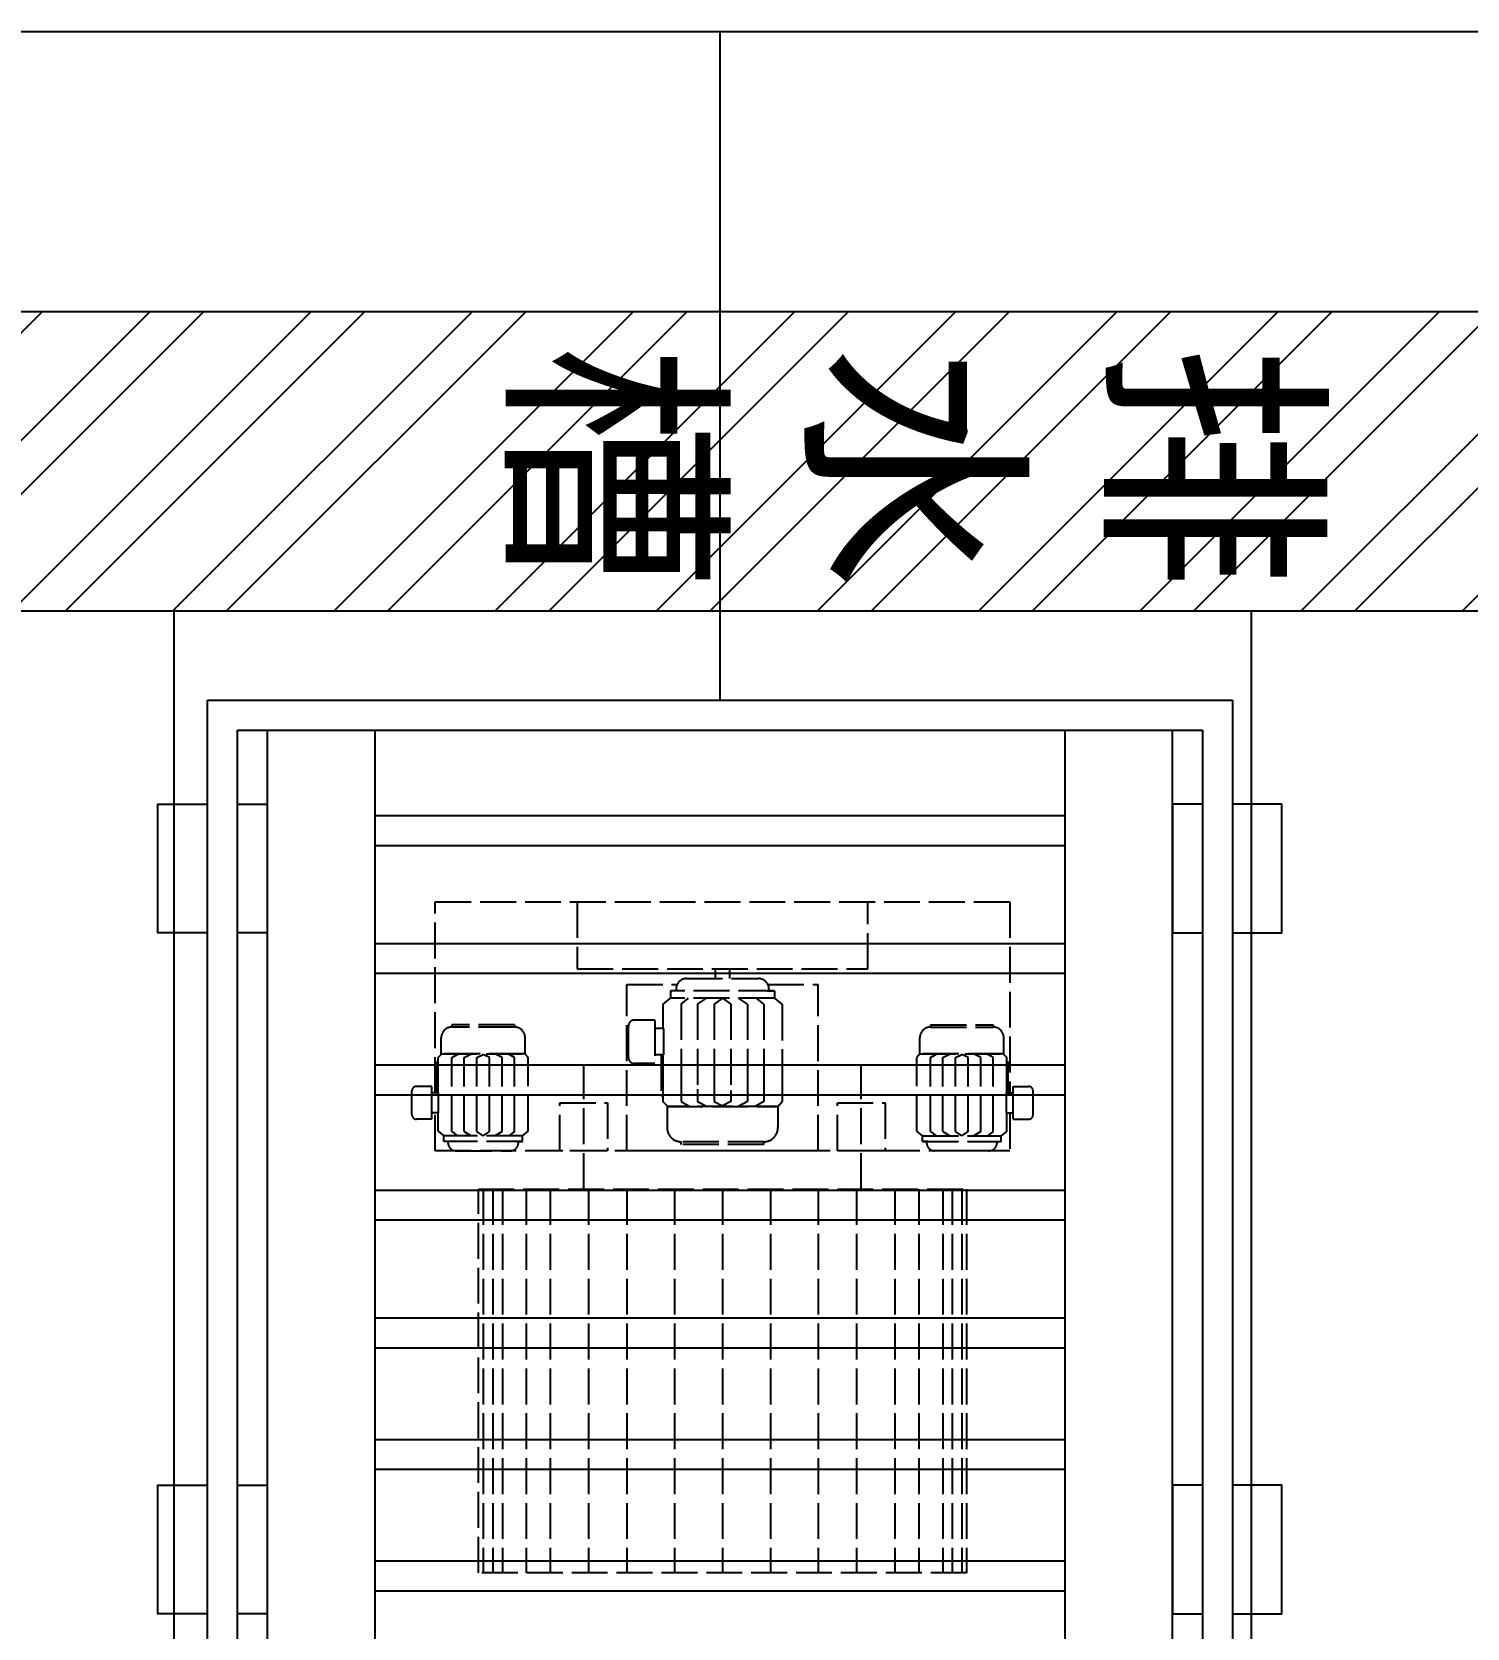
# Model space of a CAD drawing. Header units: millimetres. Extents: x 8553 to 58453, y 11523 to 43612.
# Drawn here: x 40861 to 43260, y 25922 to 28591 of the extents above; entities that cross this region are included whole.
import ezdxf

# ---------------------------------------------------------------- set-up
doc = ezdxf.new("R2010")
doc.units = ezdxf.units.MM
doc.linetypes.add('ACAD_ISO02W100', pattern=[15, 12, -3])
for name, color, linetype in [('font_blue', 142, 'Continuous'), ('green', 122, 'Continuous'), ('grey', 254, 'Continuous'), ('tube_inputWater', 150, 'Continuous'), ('wall', 250, 'Continuous')]:
    doc.layers.add(name, color=color, linetype=linetype)
doc.styles.get("Standard").update_dxf_attribs({"font": 'arial.ttf', "height": 150})

msp = doc.modelspace()

# ---------------------------------------------------------------- hatches: boundary and pattern name
at = {"layer": 'font_blue'}
h = msp.add_hatch(dxfattribs=at)
h.set_pattern_fill('ANSI32', color=9, scale=20)
h.set_pattern_definition([(45, (3775.47, 3e-11), (-134.70384, 134.70384), []), (45, (3865.27, 3e-11), (-134.70384, 134.70384), [])])
h.paths.add_polyline_path([(49509.167, 27622.963), (49509.167, 28122.963), (38799.167, 28122.963), (38799.167, 27622.963)])
h.paths.add_polyline_path([(41396.193, 28165.361), (41396.193, 27579.607), (43077.478, 27579.607), (43077.478, 28165.361)], flags=9)
h.paths.add_polyline_path([(46070.314, 28165.361), (46070.314, 27579.607), (47751.599, 27579.607), (47751.599, 28165.361)], flags=9)

# ---------------------------------------------------------------- linework, layer by layer
at = {"layer": 'green'}
for points in [[(49509.167, 27622.963), (49509.167, 28122.963), (38799.167, 28122.963), (38799.167, 27622.963)], [(41099.167, 27622.963), (42899.167, 27622.963), (42899.167, 25522.963), (41099.167, 25522.963)]]:
    msp.add_lwpolyline(points, close=True, dxfattribs=at)
at = {"layer": 'grey'}
for p, q in [((41154.889, 25797.537), (41154.889, 27473.537)), ((41154.889, 27473.537), (42868.063, 27473.537)), ((42868.063, 27473.537), (42868.063, 25797.537)), ((41204.889, 25797.537), (41204.889, 27423.537)), ((41204.889, 27423.537), (42818.063, 27423.537)), ((41254.889, 27423.537), (41254.889, 25897.537)), ((41434.889, 25897.537), (41434.889, 27423.537)), ((42588.063, 27423.537), (42588.063, 25897.537)), ((42768.063, 25897.537), (42768.063, 27423.537)), ((42818.063, 27423.537), (42818.063, 25797.537)), ((41434.889, 27280.552), (42588.063, 27280.552)), ((41434.889, 27230.552), (42588.063, 27230.552)), ((41434.889, 27066.836), (42588.063, 27066.836)), ((41434.889, 27016.836), (42588.063, 27016.836)), ((41434.889, 26863.599), (42588.063, 26863.599)), ((41434.889, 26813.599), (42588.063, 26813.599)), ((41434.889, 26654.268), (42588.063, 26654.268)), ((41434.889, 26604.268), (42588.063, 26604.268)), ((41434.889, 26440.551), (42588.063, 26440.551)), ((41434.889, 26390.551), (42588.063, 26390.551)), ((41434.889, 26237.314), (42588.063, 26237.314)), ((41434.889, 26187.314), (42588.063, 26187.314)), ((41434.889, 26034.253), (42588.063, 26034.253)), ((41434.889, 25984.253), (42588.063, 25984.253))]:
    msp.add_line(p, q, dxfattribs=at)
at = {"layer": 'grey', "linetype": 'ACAD_ISO02W100', "ltscale": 5}
for p, q in [((41535.716, 26816.75), (41535.716, 27135.991)), ((41535.716, 27135.991), (42495.716, 27135.991)), ((41772.941, 27135.991), (41772.941, 27023.991)), ((42258.491, 27023.991), (42258.491, 27135.991)), ((42495.716, 27135.991), (42495.716, 26816.75)), ((41772.941, 27023.991), (42258.491, 27023.991)), ((42003.448, 27023.991), (42003.448, 27007.991)), ((42027.448, 27023.991), (42027.448, 27007.991)), ((41855.716, 26719.991), (41855.716, 26997.899)), ((41855.716, 26997.899), (41939.75, 26997.899)), ((41855.716, 26719.991), (41855.716, 26997.899)), ((42102.508, 26987.201), (41928.925, 26987.201)), ((41928.925, 26987.201), (41928.925, 26980.073)), ((41955.807, 27007.991), (42075.626, 27007.991)), ((42090.212, 26987.201), (42102.508, 26987.201)), ((42091.683, 26997.899), (42175.716, 26997.899)), ((42093.446, 26987.201), (42093.446, 26990.171)), ((42102.508, 26987.201), (42102.508, 26980.073)), ((42175.716, 26719.991), (42175.716, 26997.899)), ((42175.716, 26719.991), (42175.716, 26997.899)), ((41916.221, 26964.629), (41928.925, 26975.321)), ((41916.221, 26964.629), (41916.221, 26924.192)), ((41928.925, 26980.073), (41928.925, 26975.321)), ((42102.508, 26975.321), (41928.925, 26975.321)), ((41946.792, 26965.223), (41959.04, 26975.321)), ((41946.792, 26965.223), (41946.792, 26802.264)), ((41973.804, 26965.223), (41988.986, 26975.321)), ((41973.804, 26965.223), (41973.804, 26802.264)), ((42015.716, 26975.321), (42001.826, 26965.223)), ((42001.826, 26965.223), (42001.826, 26802.264)), ((42015.716, 26975.321), (42029.607, 26965.223)), ((42029.607, 26965.223), (42029.607, 26802.264)), ((42057.628, 26965.223), (42042.446, 26975.321)), ((42057.628, 26965.223), (42057.628, 26802.264)), ((42084.64, 26965.223), (42072.392, 26975.321)), ((42084.64, 26965.223), (42084.64, 26802.264)), ((42102.508, 26980.073), (42102.508, 26975.321)), ((42102.508, 26980.073), (42102.508, 26975.321)), ((42102.508, 26975.321), (42115.211, 26964.629)), ((42115.211, 26964.629), (42115.211, 26802.264)), ((41667.932, 26930.391), (41563.501, 26930.391)), ((41563.501, 26930.391), (41563.501, 26926.791)), ((41667.932, 26930.391), (41667.932, 26926.791)), ((41902.736, 26938.601, 0.001), (41868.866, 26938.601, 0.001)), ((41902.736, 26938.601, 0.001), (41902.736, 26865.861, 0.001)), ((42363.501, 26930.391), (42467.932, 26930.391)), ((42363.501, 26930.391), (42363.501, 26926.791)), ((42467.932, 26930.391), (42467.932, 26926.791)), ((41545.501, 26881.991), (41545.501, 26908.791)), ((41667.932, 26926.791), (41563.501, 26926.791)), ((41685.932, 26881.991), (41685.932, 26908.791)), ((41858.306, 26928.041, 0.001), (41858.306, 26876.421, 0.001)), ((41916.866, 26924.192, 0.001), (41902.736, 26924.192, 0.001)), ((41916.866, 26924.192), (41916.866, 26880.27)), ((42345.501, 26881.991), (42345.501, 26908.791)), ((42363.501, 26926.791), (42467.932, 26926.791)), ((42485.932, 26881.991), (42485.932, 26908.791)), ((41546.381, 26881.991), (41540.341, 26875.845)), ((41546.381, 26881.991), (41540.341, 26875.845)), ((41545.501, 26881.991), (41685.932, 26881.991)), ((41685.932, 26881.991), (41545.501, 26881.991)), ((41563.501, 26875.845), (41574.188, 26881.991)), ((41563.501, 26875.845), (41574.188, 26881.991)), ((41583.965, 26875.845), (41596.092, 26881.991)), ((41583.965, 26875.845), (41596.092, 26881.991)), ((41605.193, 26875.845), (41615.716, 26881.181)), ((41605.193, 26875.845), (41615.716, 26881.181)), ((41626.239, 26875.845), (41615.716, 26881.181)), ((41626.239, 26875.845), (41615.716, 26881.181)), ((41647.468, 26875.845), (41635.34, 26881.991)), ((41647.468, 26875.845), (41635.34, 26881.991)), ((41667.932, 26875.845), (41657.245, 26881.991)), ((41667.932, 26875.845), (41657.245, 26881.991)), ((41667.932, 26875.845), (41657.245, 26881.991)), ((41685.052, 26881.991), (41691.091, 26875.845)), ((41916.866, 26880.27, 0.001), (41902.736, 26880.27, 0.001)), ((41913.284, 26880.27), (41913.284, 26811.575)), ((41916.221, 26880.27), (41916.221, 26802.264)), ((42345.501, 26881.991), (42340.341, 26875.845)), ((42485.932, 26881.991), (42345.501, 26881.991)), ((42345.501, 26881.991), (42485.932, 26881.991)), ((42363.501, 26875.845), (42374.188, 26881.991)), ((42363.501, 26875.845), (42374.188, 26881.991)), ((42363.501, 26875.845), (42374.188, 26881.991)), ((42383.965, 26875.845), (42396.092, 26881.991)), ((42383.965, 26875.845), (42396.092, 26881.991)), ((42405.193, 26875.845), (42415.716, 26881.181)), ((42405.193, 26875.845), (42415.716, 26881.181)), ((42426.239, 26875.845), (42415.716, 26881.181)), ((42426.239, 26875.845), (42415.716, 26881.181)), ((42447.468, 26875.845), (42435.34, 26881.991)), ((42447.468, 26875.845), (42435.34, 26881.991)), ((42467.932, 26875.845), (42457.245, 26881.991)), ((42467.932, 26875.845), (42457.245, 26881.991)), ((42485.052, 26881.991), (42491.091, 26875.845)), ((42485.052, 26881.991), (42491.091, 26875.845)), ((41540.341, 26868.791), (41538.116, 26868.791)), ((41538.116, 26816.75), (41538.116, 26868.791)), ((41540.341, 26854.93), (41540.341, 26875.845)), ((41540.341, 26816.75), (41540.341, 26875.845)), ((41563.501, 26854.813), (41563.501, 26875.845)), ((41563.501, 26752.391), (41563.501, 26875.845)), ((41583.965, 26859.99), (41583.965, 26875.845)), ((41583.965, 26752.391), (41583.965, 26875.845)), ((41605.193, 26854.307), (41605.193, 26875.845)), ((41605.193, 26752.391), (41605.193, 26875.845)), ((41626.239, 26861.639), (41626.239, 26875.845)), ((41626.239, 26752.391), (41626.239, 26875.845)), ((41647.468, 26854.935), (41647.468, 26875.845)), ((41647.468, 26752.391), (41647.468, 26875.845)), ((41667.932, 26859.112), (41667.932, 26875.845)), ((41667.932, 26752.391), (41667.932, 26875.845)), ((41667.932, 26850.299), (41667.932, 26875.845)), ((41691.091, 26855.231), (41691.091, 26875.845)), ((41691.091, 26752.841), (41691.091, 26875.845)), ((41783.716, 26655.991), (41783.716, 26863.991)), ((41783.716, 26655.991), (41783.716, 26863.991)), ((41902.736, 26865.861, 0.001), (41868.866, 26865.861, 0.001)), ((42247.716, 26655.991), (42247.716, 26863.991)), ((42247.716, 26655.991), (42247.716, 26863.991)), ((42340.341, 26855.231), (42340.341, 26875.845)), ((42340.341, 26752.841), (42340.341, 26875.845)), ((42363.501, 26859.112), (42363.501, 26875.845)), ((42363.501, 26752.391), (42363.501, 26875.845)), ((42363.501, 26850.299), (42363.501, 26875.845)), ((42383.965, 26854.935), (42383.965, 26875.845)), ((42383.965, 26752.391), (42383.965, 26875.845)), ((42405.193, 26861.639), (42405.193, 26875.845)), ((42405.193, 26752.391), (42405.193, 26875.845)), ((42426.239, 26854.307), (42426.239, 26875.845)), ((42426.239, 26752.391), (42426.239, 26875.845)), ((42447.468, 26859.99), (42447.468, 26875.845)), ((42447.468, 26752.391), (42447.468, 26875.845)), ((42467.932, 26854.813), (42467.932, 26875.845)), ((42467.932, 26752.391), (42467.932, 26875.845)), ((42491.091, 26854.93), (42491.091, 26875.845)), ((42491.091, 26816.75), (42491.091, 26875.845)), ((42491.091, 26868.791), (42493.316, 26868.791)), ((42493.316, 26816.75), (42493.316, 26868.791)), ((41530.125, 26827.666, 0), (41504.466, 26827.666, 0)), ((41530.125, 26772.559, 0), (41530.125, 26827.666, 0)), ((41916.221, 26829.872), (41916.221, 26802.264)), ((41946.792, 26830.026), (41946.792, 26802.264)), ((41973.804, 26823.193), (41973.804, 26802.264)), ((42001.826, 26830.694), (42001.826, 26802.264)), ((42057.628, 26829.865), (42057.628, 26802.264)), ((42084.64, 26835.984), (42084.64, 26802.264)), ((42084.64, 26824.351), (42084.64, 26802.264)), ((42115.211, 26829.474), (42115.211, 26802.264)), ((42501.307, 26772.559, 0), (42501.307, 26827.666, 0)), ((42501.307, 26827.666, 0), (42526.966, 26827.666, 0)), ((41496.466, 26780.559, 0), (41496.466, 26819.666, 0)), ((41540.83, 26816.75, 0), (41530.125, 26816.75, 0)), ((41540.83, 26783.475), (41540.83, 26816.75)), ((41743.716, 26719.991), (41743.716, 26799.991)), ((41743.716, 26799.991), (41823.716, 26799.991)), ((41743.716, 26719.991), (41743.716, 26799.991)), ((41743.716, 26799.991), (41823.716, 26799.991)), ((41823.716, 26799.991), (41823.716, 26719.991)), ((41823.716, 26799.991), (41823.716, 26719.991)), ((41916.221, 26811.575), (41913.284, 26811.575)), ((41924.193, 26794.152), (41916.221, 26802.264)), ((41924.193, 26794.152), (41916.221, 26802.264)), ((41946.792, 26802.264), (41960.898, 26794.152)), ((41946.792, 26802.264), (41960.898, 26794.152)), ((41973.804, 26802.264), (41989.812, 26794.152)), ((41973.804, 26802.264), (41989.812, 26794.152)), ((42001.826, 26802.264), (42015.716, 26795.22)), ((42001.826, 26802.264), (42015.716, 26795.22)), ((42029.607, 26802.264), (42015.716, 26795.22)), ((42029.607, 26802.264), (42015.716, 26795.22)), ((42029.607, 26821.016), (42029.607, 26802.264)), ((42057.628, 26802.264), (42041.62, 26794.152)), ((42057.628, 26802.264), (42041.62, 26794.152)), ((42084.64, 26802.264), (42070.534, 26794.152)), ((42084.64, 26802.264), (42070.534, 26794.152)), ((42084.64, 26802.264), (42070.534, 26794.152)), ((42108.4, 26794.152), (42115.211, 26802.264)), ((42207.716, 26719.991), (42207.716, 26799.991)), ((42207.716, 26799.991), (42287.716, 26799.991)), ((42207.716, 26719.991), (42207.716, 26799.991)), ((42207.716, 26799.991), (42287.716, 26799.991)), ((42287.716, 26799.991), (42287.716, 26719.991)), ((42287.716, 26799.991), (42287.716, 26719.991)), ((42490.603, 26783.475), (42490.603, 26816.75)), ((42490.603, 26816.75, 0), (42501.307, 26816.75, 0)), ((42534.966, 26780.559, 0), (42534.966, 26819.666, 0)), ((41530.125, 26772.559, 0), (41504.466, 26772.559, 0)), ((41540.83, 26783.475, 0), (41530.125, 26783.475, 0)), ((41535.716, 26719.991), (41535.716, 26783.475)), ((41540.341, 26752.841), (41540.341, 26783.475)), ((41923.032, 26794.152), (42108.4, 26794.152)), ((41923.032, 26794.152), (41923.032, 26758.775)), ((42108.4, 26794.152), (41923.032, 26794.152)), ((42108.4, 26794.152), (42108.4, 26758.775)), ((42490.603, 26783.475, 0), (42501.307, 26783.475, 0)), ((42491.091, 26752.841), (42491.091, 26783.475)), ((42495.716, 26783.475), (42495.716, 26719.991)), ((42501.307, 26772.559, 0), (42526.966, 26772.559, 0)), ((41540.341, 26752.841), (41549.965, 26744.741)), ((41681.467, 26744.741), (41549.965, 26744.741)), ((41549.965, 26741.141), (41549.965, 26744.741)), ((41563.501, 26752.391), (41572.78, 26744.741)), ((41583.965, 26752.391), (41595.466, 26744.741)), ((41615.716, 26744.741), (41605.193, 26752.391)), ((41615.716, 26744.741), (41626.239, 26752.391)), ((41647.468, 26752.391), (41635.966, 26744.741)), ((41667.932, 26752.391), (41658.652, 26744.741)), ((41681.467, 26744.741), (41691.091, 26752.841)), ((41681.467, 26741.141), (41681.467, 26744.741)), ((41681.467, 26741.141), (41681.467, 26744.741)), ((42349.965, 26744.741), (42340.341, 26752.841)), ((42349.965, 26744.741), (42481.467, 26744.741)), ((42349.965, 26741.141), (42349.965, 26744.741)), ((42349.965, 26741.141), (42349.965, 26744.741)), ((42363.501, 26752.391), (42372.78, 26744.741)), ((42383.965, 26752.391), (42395.466, 26744.741)), ((42415.716, 26744.741), (42405.193, 26752.391)), ((42415.716, 26744.741), (42426.239, 26752.391)), ((42447.468, 26752.391), (42435.966, 26744.741)), ((42467.932, 26752.391), (42458.652, 26744.741)), ((42491.091, 26752.841), (42481.467, 26744.741)), ((42481.467, 26741.141), (42481.467, 26744.741)), ((42495.716, 26719.991), (41535.716, 26719.991)), ((41549.965, 26735.741), (41549.965, 26741.141)), ((41681.467, 26735.741), (41549.965, 26735.741)), ((41570.33, 26719.991), (41661.102, 26719.991)), ((41672.152, 26735.741), (41681.467, 26735.741)), ((41674.602, 26735.741), (41674.602, 26733.491)), ((41681.467, 26735.741), (41681.467, 26741.141)), ((41823.716, 26719.991), (41743.716, 26719.991)), ((41823.716, 26719.991), (41743.716, 26719.991)), ((42176.916, 26719.991), (41854.516, 26719.991)), ((42176.916, 26719.991), (41854.516, 26719.991)), ((42084.64, 26735.015), (41946.792, 26735.015)), ((41946.792, 26730.263), (41946.792, 26735.015)), ((42084.64, 26730.263), (41946.792, 26730.263)), ((42084.64, 26730.263), (42084.64, 26735.015)), ((42287.716, 26719.991), (42207.716, 26719.991)), ((42287.716, 26719.991), (42207.716, 26719.991)), ((42349.965, 26735.741), (42349.965, 26741.141)), ((42349.965, 26735.741), (42481.467, 26735.741)), ((42359.28, 26735.741), (42349.965, 26735.741)), ((42356.83, 26735.741), (42356.83, 26733.491)), ((42461.102, 26719.991), (42370.33, 26719.991)), ((42481.467, 26735.741), (42481.467, 26741.141)), ((41615.716, 26655.991), (41615.716, 26014.471)), ((41631.716, 26655.991), (41631.716, 26014.471)), ((41647.716, 26655.991), (41647.716, 26014.471)), ((41687.716, 26655.991), (41687.716, 26014.471)), ((41727.716, 26655.991), (41727.716, 26014.471)), ((41791.716, 26655.991), (41791.716, 26014.471)), ((41855.716, 26655.991), (41855.716, 26014.471)), ((41935.716, 26655.991), (41935.716, 26014.471)), ((42015.716, 26655.991), (42015.716, 26014.471)), ((42095.716, 26655.991), (42095.716, 26014.471)), ((42175.716, 26655.991), (42175.716, 26014.471)), ((42239.716, 26655.991), (42239.716, 26014.471)), ((42303.716, 26655.991), (42303.716, 26014.471)), ((42343.716, 26655.991), (42343.716, 26014.471)), ((42383.716, 26655.991), (42383.716, 26014.471)), ((42399.716, 26655.991), (42399.716, 26014.471)), ((42415.716, 26655.991), (42415.716, 26014.471))]:
    msp.add_line(p, q, dxfattribs=at)
at = {"layer": 'grey'}
for points in [[(41154.889, 27084.279), (41072.044, 27084.279), (41072.044, 27299.569), (41154.889, 27299.569)], [(41204.889, 27299.569), (41254.889, 27299.569), (41254.889, 27084.279), (41204.889, 27084.279)], [(42818.063, 27299.569), (42768.063, 27299.569), (42768.063, 27084.279), (42818.063, 27084.279)], [(42868.063, 27084.279), (42950.876, 27084.279), (42950.876, 27299.569), (42868.063, 27299.569)], [(41154.889, 25945.655), (41072.044, 25945.655), (41072.044, 26160.945), (41154.889, 26160.945)], [(41204.889, 26160.945), (41254.889, 26160.945), (41254.889, 25945.655), (41204.889, 25945.655)], [(42818.063, 26160.945), (42768.063, 26160.945), (42768.063, 25945.655), (42818.063, 25945.655)], [(42868.063, 25945.655), (42950.876, 25945.655), (42950.876, 26160.945), (42868.063, 26160.945)]]:
    msp.add_lwpolyline(points, dxfattribs=at)
at = {"layer": 'grey', "linetype": 'ACAD_ISO02W100', "ltscale": 5}
msp.add_lwpolyline([(41607.716, 26655.991), (42423.716, 26655.991), (42423.716, 26014.471), (41607.716, 26014.471)], close=True, dxfattribs=at)
for centre, radius, start, end in [((41955.807, 26990.171), 17.82, 90, 189.594354), ((42075.626, 26990.171), 17.82, 0, 90), ((41868.866, 26928.041, 0.001), 10.56, 90, 180), ((41563.501, 26908.791), 18, 90, 180), ((41667.932, 26908.791), 18, 0, 90), ((42363.501, 26908.791), 18, 90, 180), ((42467.932, 26908.791), 18, 0, 90), ((41868.866, 26876.421, 0.001), 10.56, 180, 270), ((41504.466, 26819.666, 0), 8, 90, 180), ((42526.966, 26819.666, 0), 8, 0, 90), ((41504.466, 26780.559, 0), 8, 180, 270), ((42526.966, 26780.559, 0), 8, 270, 0), ((41946.792, 26758.775), 23.76, 180, 270), ((42084.64, 26758.775), 23.76, 270, 0), ((41570.33, 26733.491), 13.5, 170.405646, 270), ((41661.102, 26733.491), 13.5, 270, 0), ((42370.33, 26733.491), 13.5, 180, 270), ((42461.102, 26733.491), 13.5, 270, 9.594354)]:
    msp.add_arc(centre, radius, start, end, dxfattribs=at)
at = {"layer": 'tube_inputWater'}
for p, q in [((55052.673, 28590.821), (39546.569, 28590.821)), ((42011.476, 28590.821), (42011.476, 27473.537))]:
    msp.add_line(p, q, dxfattribs=at)
at = {"layer": 'wall'}
msp.add_line((50330.747, 28122.963), (23453.433, 28122.963), dxfattribs=at)

# ---------------------------------------------------------------- texts
at = {"layer": 'font_blue', "insert": (42985.718, 28068.573), "char_height": 300, "attachment_point": 1, "rotation": 270}
msp.add_mtext_dynamic_manual_height_columns('排水槽', width=575.86581, gutter_width=500, heights=[0], dxfattribs=at)

doc.saveas('drawing.dxf')
